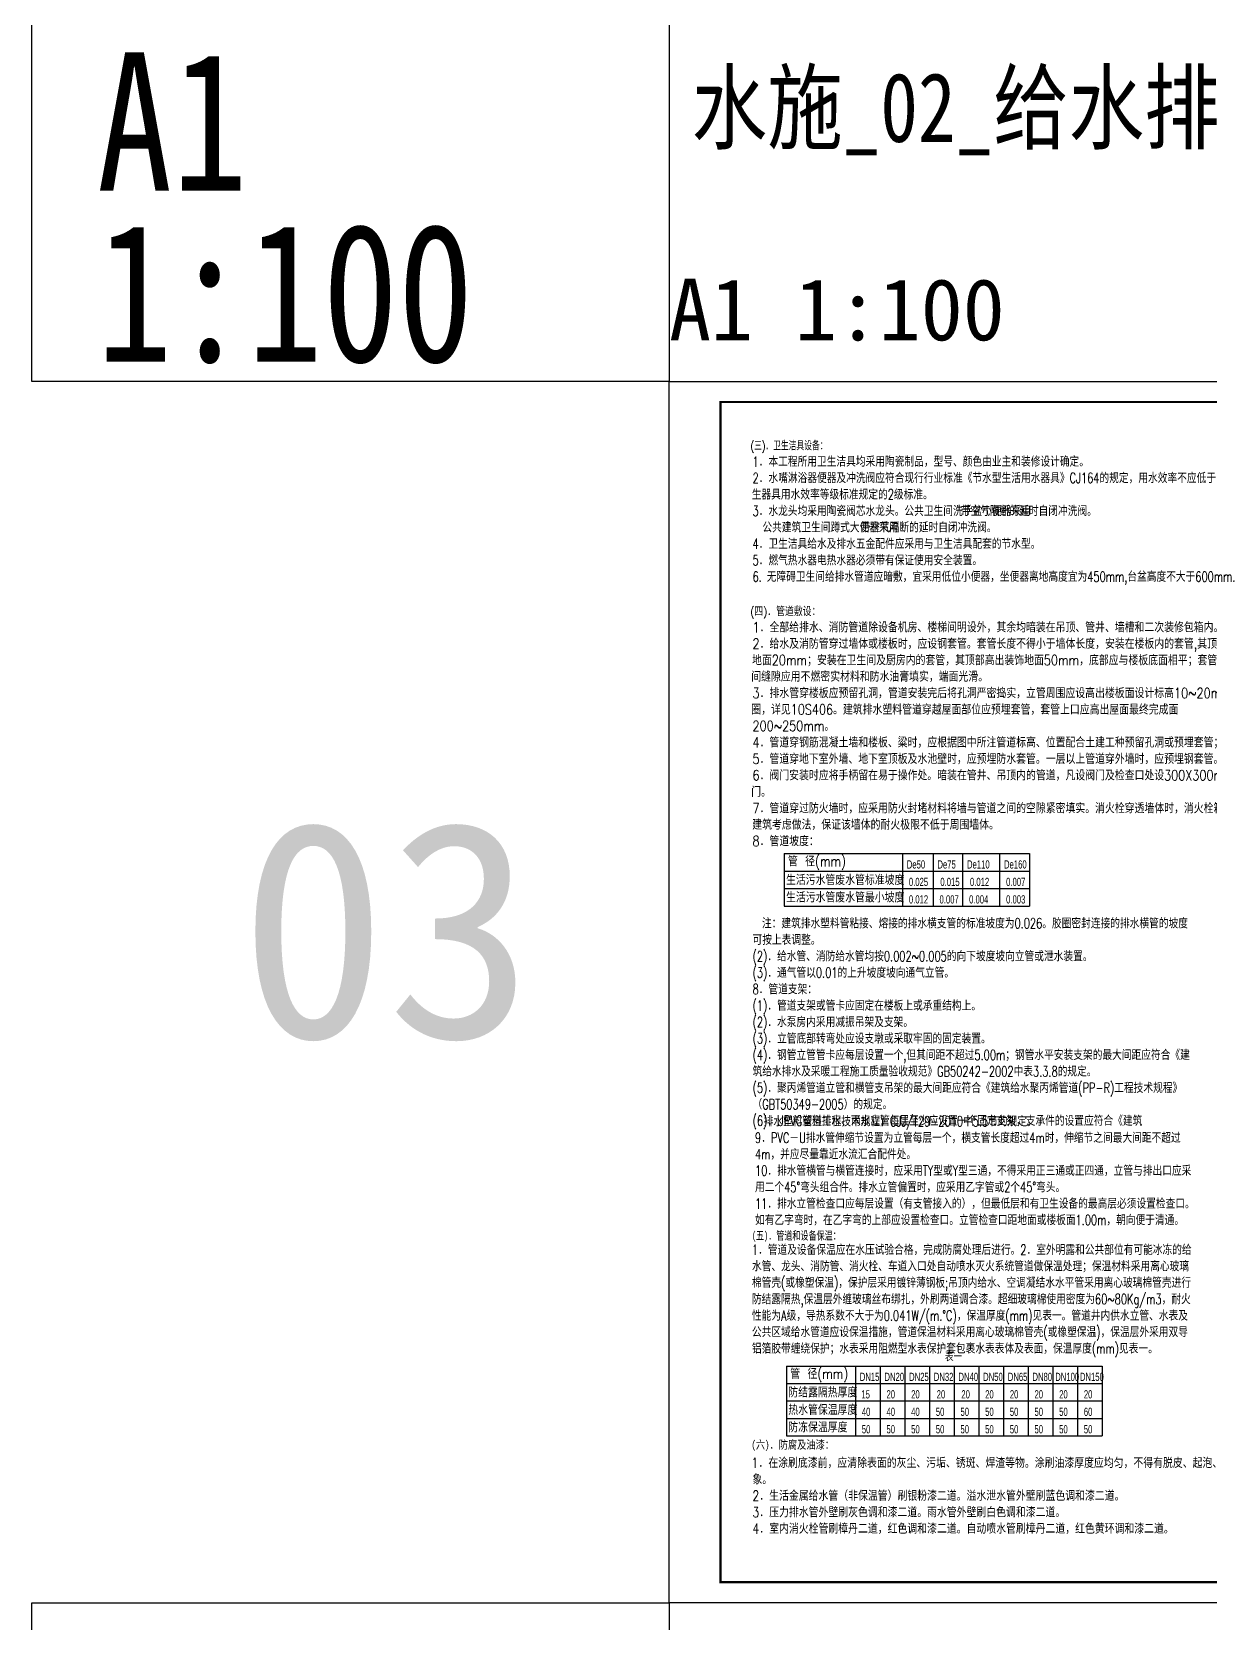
# Model space of a CAD drawing. Extents: x 27938 to 650306, y -92720 to 1524912.
# Drawn here: x 229214 to 286536, y 950680 to 1028080 of the extents above; entities that cross this region are included whole.
import ezdxf

# ---------------------------------------------------------------- set-up
doc = ezdxf.new("R2010")
doc.units = 0
doc.header["$LTSCALE"] = 1000
doc.header["$MEASUREMENT"] = 0
for name, color, linetype in [('0s_水标注', 7, 'Continuous'), ('DIM_SYMB', 3, 'Continuous'), ('PUB_TEXT', 4, 'Continuous'), ('图框', 140, 'Continuous'), ('导图字', 7, 'Continuous')]:
    doc.layers.add(name, color=color, linetype=linetype)
doc.layers.add('yichutu', color=7, linetype='Continuous', true_color=0xffffff, plot=False)
doc.styles.add('-黑体', font='simhei.ttf', dxfattribs={"width": 0.8})
doc.styles.add('_TCH_LABEL', font='simhei.ttf')
doc.styles.add('C', font='simhei.ttf')
doc.styles.add('HZ', font='txt', dxfattribs={"bigfont": 'hztxt'})
doc.styles.add('HZTXT', font='COMPLEX', dxfattribs={"width": 0.7, "bigfont": 'HZTXT'})
doc.styles.add('SHZ', font='ros.shx', dxfattribs={"width": 0.7, "bigfont": 'hztxt.shx'})
doc.styles.add('图框字体', font='', dxfattribs={"width": 0.8})
doc.styles.add('黑体', font='simhei.ttf')
doc.styles.get('图框字体').set_extended_font_data('SimSun')

# ---------------------------------------------------------------- blocks, each defined once
blk = doc.blocks.new('TK')
at = {"layer": '图框'}
blk.add_lwpolyline([(465375, 548714), (549475, 548714), (549475, 489314), (465375, 489314)], close=True, dxfattribs=at)
blk.add_lwpolyline([(465375, 548714), (549475, 548714), (549475, 489314), (465375, 489314)], close=True, dxfattribs=at)
at = {"layer": '图框', "const_width": 100}
blk.add_lwpolyline([(548475, 490314), (548475, 547714), (467875, 547714), (467875, 490314)], close=True, dxfattribs=at)
blk = doc.blocks.new('yct-841-594-84100-59399.9999999999-100-1000.0')
at = {"layer": 'yichutu', "color": 7, "true_color": 0xffffff}
blk.add_lwpolyline([(0, 0), (0, 59400), (84100, 59400), (84100, 0)], close=True, dxfattribs=at)
at = {"layer": 'yichutu', "color": 7, "true_color": 0xffffff, "style": '_TCH_LABEL'}
blk.add_text('A1 1:100', height=3000, dxfattribs=at).set_placement((0, 61400))

msp = doc.modelspace()

# ---------------------------------------------------------------- linework, layer by layer
at = {"layer": '0s_水标注', "color": 0}
for p, q in [((265815.8, 988111), (277754.7, 988111)), ((265815.8, 988111), (265815.8, 985561)), ((271564.7, 988111), (271564.7, 985561)), ((273054.7, 988111), (273054.7, 985561)), ((274494.7, 988111), (274494.7, 985561)), ((276294.7, 988111), (276294.7, 985561)), ((277754.7, 988111), (277754.7, 985561)), ((265815.8, 987261), (277754.7, 987261)), ((265815.8, 986411), (277754.7, 986411)), ((265815.8, 985561), (277754.7, 985561)), ((265927.6, 963187.6), (281276.5, 963187.6)), ((265927.6, 963187.6), (265927.6, 959787.6)), ((269276.5, 963187.6), (269276.5, 959787.6)), ((270476.5, 963187.6), (270476.5, 959787.6)), ((271676.5, 963187.6), (271676.5, 959787.6)), ((272876.5, 963187.6), (272876.5, 959787.6)), ((274076.5, 963187.6), (274076.5, 959787.6)), ((275276.5, 963187.6), (275276.5, 959787.6)), ((276476.5, 963187.6), (276476.5, 959787.6)), ((277676.5, 963187.6), (277676.5, 959787.6)), ((278876.5, 963187.6), (278876.5, 959787.6)), ((280076.5, 963187.6), (280076.5, 959787.6)), ((280076.5, 963187.6), (280076.5, 959787.6)), ((280076.5, 963187.6), (280076.5, 959787.6)), ((281276.5, 963187.6), (281276.5, 959787.6)), ((281276.5, 963187.6), (281276.5, 959787.6)), ((281276.5, 963187.6), (281276.5, 959787.6)), ((265927.6, 962337.6), (281276.5, 962337.6)), ((265927.6, 961487.6), (281276.5, 961487.6)), ((265927.6, 960637.6), (281276.5, 960637.6)), ((265927.6, 959787.6), (281276.5, 959787.6))]:
    msp.add_line(p, q, dxfattribs=at)
at = {"layer": '图框', "color": 2}
for points in [[(260214.1, 1011073.7), (229214.1, 1011073.7), (229214.1, 1029073.7), (260214.1, 1029073.7)], [(260214.1, 933673.7), (229214.1, 933673.7), (229214.1, 951673.7), (260214.1, 951673.7)]]:
    msp.add_lwpolyline(points, close=True, dxfattribs=at)

# ---------------------------------------------------------------- block references
msp.add_blockref('TK', (-205160.9, 462360))
at = {"layer": 'yichutu'}
msp.add_blockref('yct-841-594-84100-59399.9999999999-100-1000.0', (260214.1, 951673.7), dxfattribs=at)

# ---------------------------------------------------------------- texts
at = {"layer": '0s_水标注', "color": 0}
for s, height, style, width, p in [('(三)．卫生洁具设备：', 399.9, 'HZTXT', 0.7, (264183, 1007729.8)), ('1．本工程所用卫生洁具均采用陶瓷制品，型号、颜色由业主和装修设计确定。', 500.025, 'HZTXT', 0.7, (264274.3, 1006929.8)), ('2．水嘴淋浴器便器及冲洗阀应符合现行行业标准《节水型生活用水器具》CJ164的规定，用水效率不应低于国家现行有关卫', 500.025, 'HZTXT', 0.7, (264274.3, 1006129.8)), ('生器具用水效率等级标准规定的2级标准。', 500.025, 'HZTXT', 0.7, (264235.7, 1005329.8)), ('3．水龙头均采用陶瓷阀芯水龙头。公共卫生间洗手盆小便器采用', 500.025, 'HZTXT', 0.7, (264274.3, 1004529.8)), ('带空气隔断的延时自闭冲洗阀。', 500, 'HZTXT', 0.7, (274408.1, 1004529.8)), ('  公共建筑卫生间蹲式大便器采用', 500, 'HZTXT', 0.7, (264274.3, 1003729.8)), ('带空气隔断的延时自闭冲洗阀。', 499.975, 'HZTXT', 0.7, (269527, 1003729.8)), ('4．卫生洁具给水及排水五金配件应采用与卫生洁具配套的节水型。', 499.975, 'HZTXT', 0.7, (264274.3, 1002929.8)), ('5．燃气热水器电热水器必须带有保证使用安全装置。', 499.975, 'HZTXT', 0.7, (264274.3, 1002129.8)), ('6. 无障碍卫生间给排水管道应暗敷，宜采用低位小便器，坐便器离地高度宜为450mm,台盆高度不大于600mm.', 499.975, 'HZTXT', 0.7, (264274.3, 1001329.8)), ('(四)．管道敷设：', 400, 'HZ', 0.8, (264170, 999670.5)), ('1．全部给排水、消防管道除设备机房、楼梯间明设外，其余均暗装在吊顶、管井、墙槽和二次装修包箱内。', 500, 'HZ', 0.8, (264274.3, 998870.5)), ('2．给水及消防管穿过墙体或楼板时，应设钢套管。套管长度不得小于墙体长度，安装在楼板内的套管,其顶部应高出装饰', 500, 'HZ', 0.8, (264274.3, 998070.5)), ('地面20mm；安装在卫生间及厨房内的套管，其顶部高出装饰地面50mm，底部应与楼板底面相平；套管与管道之', 500, 'HZ', 0.8, (264252.2, 997270.5)), ('间缝隙应用不燃密实材料和防水油膏填实，端面光滑。', 500, 'HZ', 0.8, (264211.3, 996470.5)), ('3．排水管穿楼板应预留孔洞，管道安装完后将孔洞严密捣实，立管周围应设高出楼板面设计标高10~20mm的阻水', 500, 'HZ', 0.8, (264274.3, 995670.5)), ('圈，详见10S406。建筑排水塑料管道穿越屋面部位应预埋套管，套管上口应高出屋面最终完成面', 500, 'HZ', 0.8, (264214.4, 994870.5)), ('200~250mm。', 500, 'HZ', 0.8, (264274.3, 994070.5)), ('4．管道穿钢筋混凝土墙和楼板、粱时，应根据图中所注管道标高、位置配合土建工种预留孔洞或预埋套管；', 500, 'HZ', 0.8, (264274.3, 993270.5)), ('5．管道穿地下室外墙、地下室顶板及水池壁时，应预埋防水套管。一层以上管道穿外墙时，应预埋钢套管。', 500, 'HZ', 0.8, (264274.3, 992470.5)), ('6．阀门安装时应将手柄留在易于操作处。暗装在管井、吊顶内的管道，凡设阀门及检查口处设300X300mm检修', 500, 'HZ', 0.8, (264274.3, 991670.5)), ('门。', 500, 'HZ', 0.8, (264208.1, 990870.5)), ('7．管道穿过防火墙时，应采用防火封堵材料将墙与管道之间的空隙紧密填实。消火栓穿透墙体时，消火栓箱嵌墙的背面由', 500, 'HZ', 0.8, (264274.3, 990070.5)), ('建筑考虑做法，保证该墙体的耐火极限不低于周围墙体。', 500, 'HZ', 0.8, (264258.5, 989270.5)), ('8．管道坡度：', 500, 'HZ', 0.8, (264274.3, 988470.5)), ('管 径(mm)', 500, 'HZ', 0.8, (265995.7, 987486.1)), ('De50', 400, 'SHZ', 0.7, (271776.7, 987384)), ('De75', 400, 'SHZ', 0.7, (273266.7, 987384)), ('De110', 400, 'SHZ', 0.7, (274706.7, 987384)), ('De160', 400, 'SHZ', 0.7, (276506.7, 987384)), ('生活污水管废水管标准坡度', 500, 'HZ', 0.8, (265900.6, 986583.7)), ('0.025', 400, 'SHZ', 0.7, (271878.7, 986534)), ('0.015', 400, 'SHZ', 0.7, (273409.2, 986534)), ('0.012', 400, 'SHZ', 0.7, (274849.2, 986534)), ('0.007', 400, 'SHZ', 0.7, (276608.7, 986534)), ('生活污水管废水管最小坡度', 500, 'HZ', 0.8, (265900.6, 985733.7)), ('0.012', 400, 'SHZ', 0.7, (271878.7, 985684)), ('0.007', 400, 'SHZ', 0.7, (273368.7, 985684)), ('0.004', 400, 'SHZ', 0.7, (274808.7, 985684)), ('0.003', 400, 'SHZ', 0.7, (276608.7, 985684)), ('管 径(mm)', 500, 'HZ', 0.8, (266107.5, 962562.7)), ('DN15', 400, 'SHZ', 0.7, (269488.6, 962460.6)), ('DN20', 400, 'SHZ', 0.7, (270688.6, 962460.6)), ('DN25', 400, 'SHZ', 0.7, (271888.6, 962460.6)), ('DN32', 400, 'SHZ', 0.7, (273088.6, 962460.6)), ('DN40', 400, 'SHZ', 0.7, (274288.6, 962460.6)), ('DN50', 400, 'SHZ', 0.7, (275488.6, 962460.6)), ('DN65', 400, 'SHZ', 0.7, (276688.6, 962460.6)), ('DN80', 400, 'SHZ', 0.7, (277888.6, 962460.6)), ('DN100', 400, 'SHZ', 0.7, (278997.2, 962460.6)), ('DN150', 400, 'SHZ', 0.7, (280197.2, 962460.6)), ('防结露隔热厚度', 500, 'HZ', 0.8, (266012.5, 961660.3)), ('热水管保温厚度', 500, 'HZ', 0.8, (266012.5, 960810.3)), ('15', 400, 'SHZ', 0.7, (269566.7, 961610.6)), ('20', 400, 'SHZ', 0.7, (270790.5, 961610.6)), ('20', 400, 'SHZ', 0.7, (271990.5, 961610.6)), ('20', 400, 'SHZ', 0.7, (273231, 961610.6)), ('20', 400, 'SHZ', 0.7, (274431, 961610.6)), ('20', 400, 'SHZ', 0.7, (275590.5, 961610.6)), ('20', 400, 'SHZ', 0.7, (276790.5, 961610.6)), ('20', 400, 'SHZ', 0.7, (277990.5, 961610.6)), ('20', 400, 'SHZ', 0.7, (279190.5, 961610.6)), ('20', 400, 'SHZ', 0.7, (280390.5, 961610.6)), ('40', 400, 'SHZ', 0.7, (269590.5, 960760.6)), ('40', 400, 'SHZ', 0.7, (270790.5, 960760.6)), ('40', 400, 'SHZ', 0.7, (271990.5, 960760.6)), ('50', 400, 'SHZ', 0.7, (273190.5, 960760.6)), ('50', 400, 'SHZ', 0.7, (274390.5, 960760.6)), ('50', 400, 'SHZ', 0.7, (275590.5, 960760.6)), ('50', 400, 'SHZ', 0.7, (276790.5, 960760.6)), ('50', 400, 'SHZ', 0.7, (277990.5, 960760.6)), ('50', 400, 'SHZ', 0.7, (279190.5, 960760.6)), ('60', 400, 'SHZ', 0.7, (280390.5, 960760.6)), ('防冻保温厚度', 500, 'HZ', 0.8, (266012.5, 959960.3)), ('50', 400, 'SHZ', 0.7, (269590.5, 959910.6)), ('50', 400, 'SHZ', 0.7, (270790.5, 959910.6)), ('50', 400, 'SHZ', 0.7, (271990.5, 959910.6)), ('50', 400, 'SHZ', 0.7, (273190.5, 959910.6)), ('50', 400, 'SHZ', 0.7, (274390.5, 959910.6)), ('50', 400, 'SHZ', 0.7, (275590.5, 959910.6)), ('50', 400, 'SHZ', 0.7, (276790.5, 959910.6)), ('50', 400, 'SHZ', 0.7, (277990.5, 959910.6)), ('50', 400, 'SHZ', 0.7, (279190.5, 959910.6)), ('50', 400, 'SHZ', 0.7, (280390.5, 959910.6))]:
    msp.add_text(s, height=height, dxfattribs=dict(at, style=style, width=width)).set_placement(p)
at = {"layer": '0s_水标注', "width": 0.8}
for s, height, style, p in [('(六)．防腐及油漆：', 400, '-黑体', (264216.7, 959160.1)), ('1．在涂刷底漆前，应清除表面的灰尘、污垢、锈斑、焊渣等物。涂刷油漆厚度应均匀，不得有脱皮、起泡、流淌和漏涂现', 500, 'HZ', (264218.6, 958229.7)), ('象。', 500, 'HZ', (264269.7, 957429.7)), ('2．生活金属给水管（非保温管）刷银粉漆二道。溢水泄水管外壁刷蓝色调和漆二道。', 500, 'HZ', (264261.5, 956629.7)), ('3．压力排水管外壁刷灰色调和漆二道。雨水管外壁刷白色调和漆二道。', 500, 'HZ', (264261.5, 955829.7)), ('4．室内消火栓管刷樟丹二道，红色调和漆二道。自动喷水管刷樟丹二道，红色黄环调和漆二道。', 500, 'HZ', (264261.5, 955029.7))]:
    msp.add_text(s, height=height, dxfattribs=dict(at, style=style)).set_placement(p)
at = {"layer": '0s_水标注', "color": 0, "char_height": 500, "width": 21570.464, "attachment_point": 1, "line_spacing_factor": 0.96, "style": 'HZTXT'}
for s, insert in [('\\pi458.3;注：建筑排水塑料管粘接、熔接的排水横支管的标准坡度为0.026。胶圈密封连接的排水横管的坡度可按上表调整。\\P\\pi0;(2)．给水管、消防给水管均按0.002~0.005的向下坡度坡向立管或泄水装置。\\P(3)．通气管以0.01的上升坡度坡向通气立管。\\P8．管道支架：\\P(1)．管道支架或管卡应固定在楼板上或承重结构上。\\P(2)．水泵房内采用减振吊架及支架。\\P(3)．立管底部转弯处应设支墩或采取牢固的固定装置。\\P(4)．钢管立管管卡应每层设置一个,但其间距不超过5.00m；钢管水平安装支架的最大间距应符合《建筑给水排水及采暖工程施工质量验收规范》GB50242-2002中表3.3.8的规定。\\P(5)．聚丙烯管道立管和横管支吊架的最大间距应符合《建筑给水聚丙烯管道(PP-R)工程技术规程》（GBT50349-2005）的规定。\\P(6)．UPVC塑料排水、雨水立管每层至少应设置一个固定支架，支承件的设置应符合《建筑', (264274.3, 984970.5)), ('{\\W1.22213; }排水塑料管道工程技术规程》CJJ/T29-2010中5.5节的规定。\\P9．PVC－U排水管伸缩节设置为立管每层一个，横支管长度超过4m时，伸缩节之间最大间距不超过4m，并应尽量靠近水流汇合配件处。\\P10．排水管横管与横管连接时，应采用TY型或Y型三通，不得采用正三通或正四通，立管与排出口应采用二个45°弯头组合件。排水立管偏置时，应采用乙字管或2个45°弯头。\\P11．排水立管检查口应每层设置（有支管接入的），但最低层和有卫生设备的最高层必须设置检查口。如有乙字弯时，在乙字弯的上部应设置检查口。立管检查口距地面或楼板面1.00m，朝向便于清通。', (264394.3, 975340.5)), ('{\\fSimHei|b0|i0|c134|p2;\\H0.8x;(五)．管道和设备保温：}\\P1．管道及设备保温应在水压试验合格，完成防腐处理后进行。2．室外明露和公共部位有可能冰冻的给水管、龙头、消防管、消火栓、车道入口处自动喷水灭火系统管道做保温处理；保温材料采用离心玻璃棉管壳(或橡塑保温)，保护层采用镀锌薄钢板;吊顶内给水、空调凝结水水平管采用离心玻璃棉管壳进行防结露隔热,保温层外缠玻璃丝布绑扎，外刷两道调合漆。超细玻璃棉使用密度为60~80Kg/m3，耐火性能为A级，导热系数不大于为0.041W/(m.°C)，保温厚度(mm)见表一。管道井内供水立管、水表及公共区域给水管道应设保温措施，管道保温材料采用离心玻璃棉管壳(或橡塑保温)，保温层外采用双导铝箔胶带缠绕保护；水表采用阻燃型水表保护套包裹水表表体及表面，保温厚度(mm)见表一。', (264244.3, 969732.2))]:
    msp.add_mtext(s, dxfattribs=dict(at, insert=insert))
at = {"layer": 'DIM_SYMB', "color": 6, "style": 'C'}
msp.add_text('03', height=10514.77, dxfattribs=at).set_placement((239331, 979157.6))
at = {"layer": 'PUB_TEXT', "color": 0, "style": '图框字体', "width": 0.75}
msp.add_text('表一', height=400, dxfattribs=at).set_placement((273628.8, 963462.4))
at = {"layer": '图框', "color": 2, "style": '黑体', "width": 0.8}
for s, p in [('A1', (232377.3, 1020356.5)), ('1:100', (232377.3, 1012030.4))]:
    msp.add_text(s, height=6729.45, dxfattribs=at).set_placement(p)
at = {"layer": '导图字', "color": 1, "style": '黑体', "width": 0.8}
msp.add_text('水施_02_给水排水施工图设计说明（一）_A1', height=3364.726, dxfattribs=at).set_placement((261315.1, 1022725.3))

doc.saveas('drawing.dxf')
